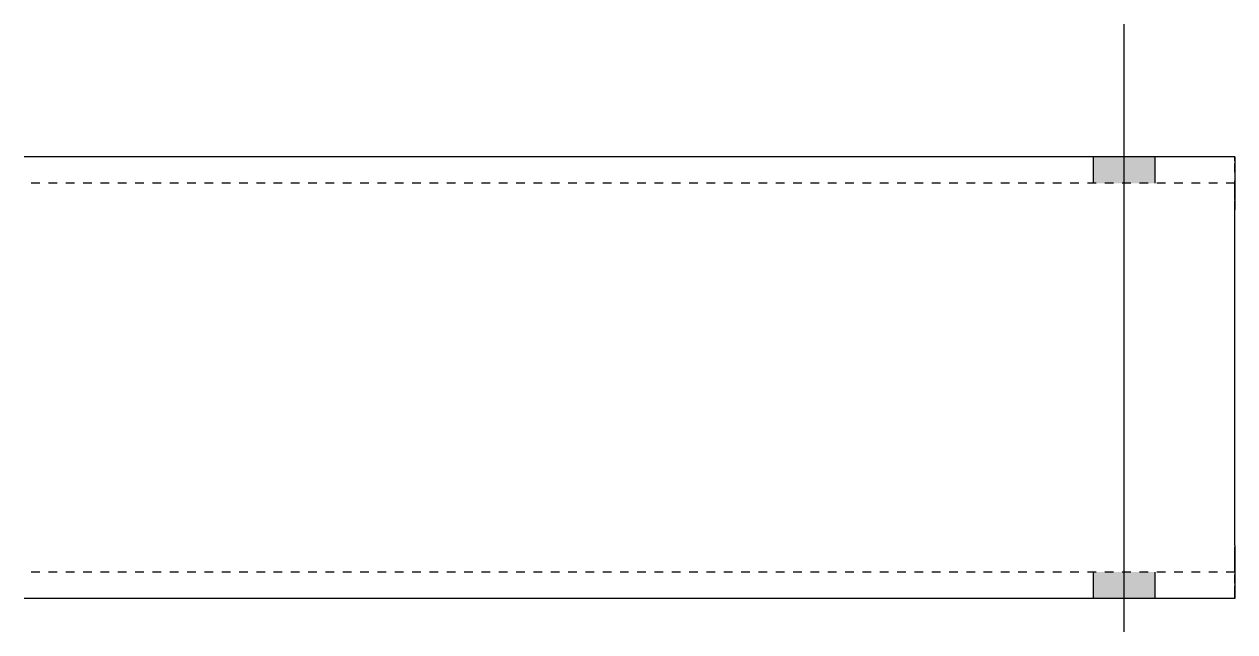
# Model space of a CAD drawing. Header units: millimetres. Extents: x 3 to 10270, y 4 to 153.
# Drawn here: x 9995.9 to 10270, y 4.5 to 142 of the extents above.
import ezdxf

# ---------------------------------------------------------------- set-up
doc = ezdxf.new("R2010")
doc.units = ezdxf.units.MM
doc.linetypes.add('DXK_LINE_DOT2', pattern=[3.9198, 1.9599, -1.9599])
doc.layers.add('STÅL', color=7, linetype='Continuous')

msp = doc.modelspace()

# ---------------------------------------------------------------- hatches: boundary and pattern name
at = {"layer": 'STÅL', "linetype": 'Continuous'}
for points in [[(10251.94, 112), (10237.94, 112), (10237.94, 106), (10251.94, 106)], [(10251.94, 112), (10237.94, 112), (10237.94, 106), (10251.94, 106)], [(10251.94, 18), (10237.94, 18), (10237.94, 12), (10251.94, 12)], [(10251.94, 18), (10237.94, 18), (10237.94, 12), (10251.94, 12)]]:
    msp.add_hatch(color=3, dxfattribs=at).paths.add_polyline_path(points)

# ---------------------------------------------------------------- linework, layer by layer
at = {"layer": 'STÅL', "color": 3, "linetype": 'Continuous'}
for p, q in [((10244.94, 4.5), (10244.94, 142)), ((10244.94, 4.5), (10244.94, 142)), ((10237.94, 106), (10237.94, 112)), ((10237.94, 106), (10237.94, 112)), ((10251.94, 106), (10251.94, 112)), ((10251.94, 106), (10251.94, 112)), ((10237.94, 12), (10237.94, 18)), ((10237.94, 12), (10237.94, 18)), ((10251.94, 12), (10251.94, 18)), ((10251.94, 12), (10251.94, 18))]:
    msp.add_line(p, q, dxfattribs=at)
at = {"layer": 'STÅL', "color": 2, "linetype": 'Continuous'}
for p, q in [((10269.95, 112), (9995.94, 112)), ((10269.95, 112), (10269.95, 111.09)), ((10269.95, 111.09), (10269.96, 108.49)), ((10269.96, 108.49), (10269.96, 104.59)), ((10269.96, 104.59), (10269.96, 100)), ((10269.96, 24), (10269.96, 100)), ((10269.96, 24), (10269.96, 19.41)), ((10269.96, 19.41), (10269.96, 15.51)), ((10269.96, 15.51), (10269.95, 12.91)), ((10269.95, 12), (9995.94, 12)), ((10269.95, 12.91), (10269.95, 12))]:
    msp.add_line(p, q, dxfattribs=at)
at = {"layer": 'STÅL', "color": 7, "linetype": 'DXK_LINE_DOT2'}
for p, q in [((10269.94, 111.09), (10269.94, 112)), ((10269.94, 108.49), (10269.94, 111.09)), ((10269.94, 104.59), (10269.94, 108.49)), ((10269.95, 106), (9995.94, 106)), ((10269.94, 105.54), (10269.94, 106)), ((10269.94, 104.59), (10269.94, 105.54)), ((10269.94, 104.24), (10269.94, 104.59)), ((10269.94, 100), (10269.94, 104.59)), ((10269.94, 102.3), (10269.94, 104.24)), ((10269.95, 105.54), (10269.95, 106)), ((10269.95, 104.59), (10269.95, 105.54)), ((10269.95, 102.3), (10269.95, 104.59)), ((10269.94, 21.7), (10269.94, 102.3)), ((10269.95, 21.7), (10269.95, 102.3)), ((10269.94, 21.7), (10269.94, 100)), ((10269.94, 21.7), (10269.94, 19.76)), ((10269.94, 19.41), (10269.94, 21.7)), ((10269.94, 19.76), (10269.94, 18.46)), ((10269.94, 15.51), (10269.94, 19.41)), ((10269.95, 19.76), (10269.95, 21.7)), ((10269.95, 18.46), (10269.95, 19.76)), ((10269.95, 18), (9995.94, 18)), ((10269.94, 18.46), (10269.94, 18)), ((10269.95, 18), (10269.95, 18.46)), ((10269.94, 12.91), (10269.94, 15.51)), ((10269.94, 12), (10269.94, 12.91))]:
    msp.add_line(p, q, dxfattribs=at)

doc.saveas('drawing.dxf')
